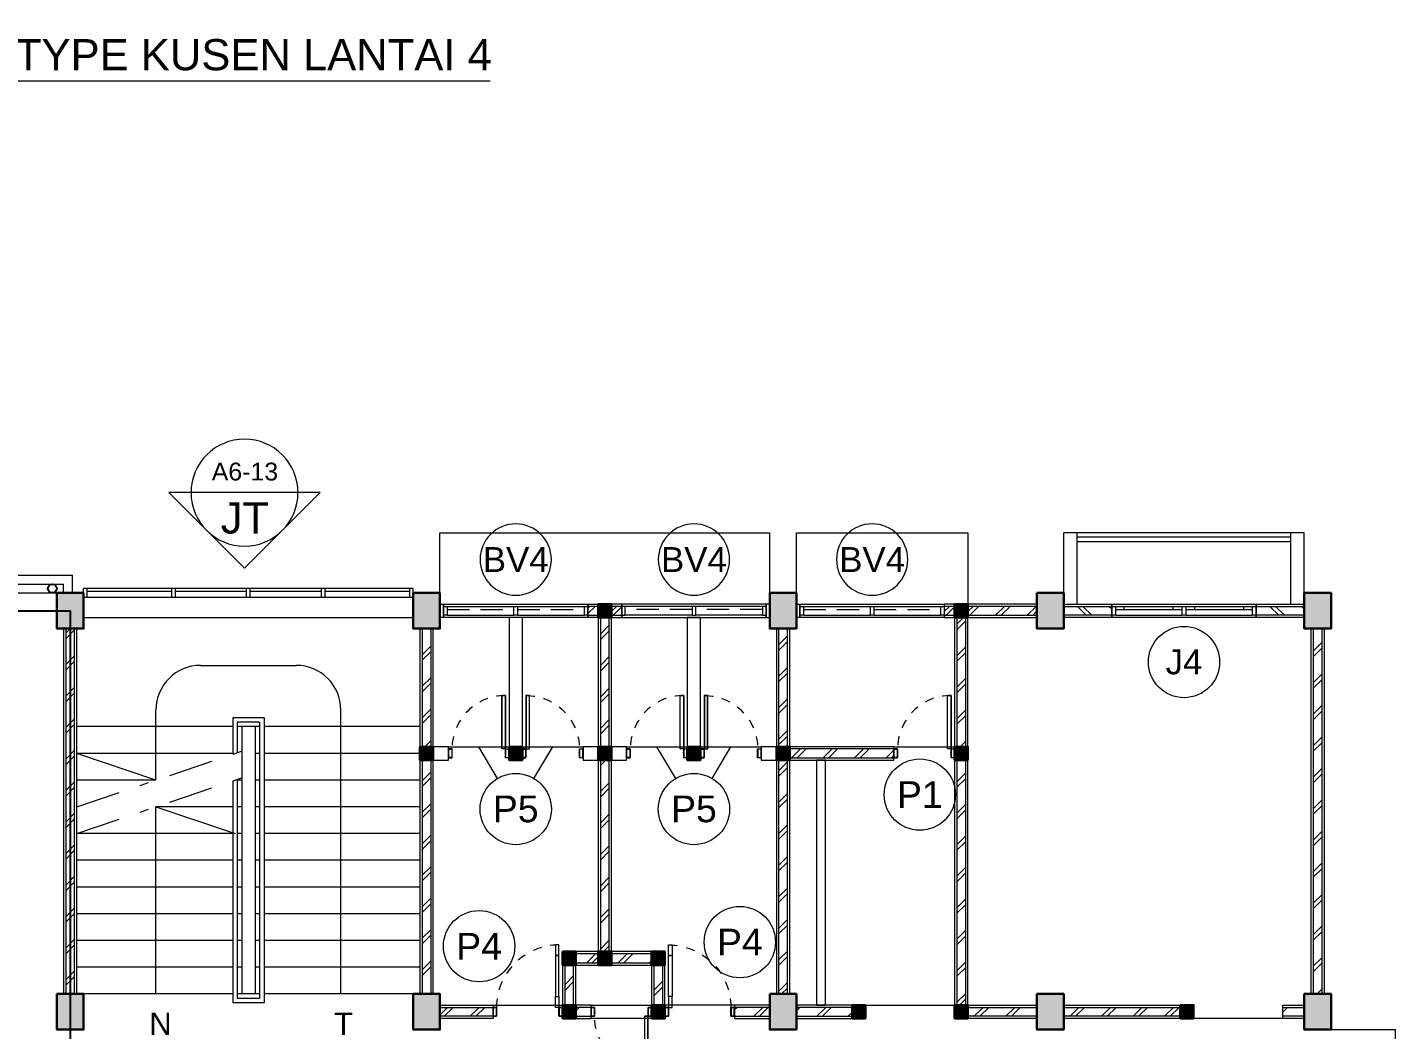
# Model space of a CAD drawing. Header units: millimetres. Extents: x -11 to 1625, y -267 to 180.
# Drawn here: x 1049.28 to 1064.64, y 24.01 to 35.26 of the extents above; entities that cross this region are included whole.
import ezdxf
from ezdxf.enums import TextEntityAlignment as Align

# ---------------------------------------------------------------- set-up
doc = ezdxf.new("R2010")
doc.units = ezdxf.units.MM
doc.linetypes.add('DASHDOT', pattern=[1, 0.5, -0.25, 0, -0.25])
doc.linetypes.add('HIDDEN', pattern=[0.375, 0.25, -0.125])
for name, color, linetype, lineweight in [('ars', 11, 'Continuous', 5), ('dinding', 5, 'Continuous', 15), ('KOLOM', 1, 'Continuous', 30), ('kus', 63, 'Continuous', 15), ('lan', 7, 'Continuous', 15), ('not', 7, 'Continuous', 20), ('SANITAIR', 4, 'Continuous', 5), ('sol kol', 8, 'Continuous', 0)]:
    doc.layers.add(name, color=color, linetype=linetype, lineweight=lineweight)
doc.styles.add('S', font='SIMPLEX', dxfattribs={"width": 1.1})
doc.styles.get("Standard").update_dxf_attribs({"font": 'ARIALUNI.TTF'})
pattern_1 = [(45, (1051.26178, 17.63513), (-0.1767767, 0.1767767), []), (45, (1051.32428, 17.63513), (-0.1767767, 0.1767767), [])]

# ---------------------------------------------------------------- blocks, each defined once
blk = doc.blocks.new('Ndtpd')
blk.add_line((0.747, 0), (-0.747, 0))
blk.add_circle((0, 0), 0.747)
at = {"flags": 4}
for tag, height, p in [('NO', 0.5, (0, 0.148)), ('NOLBR', 0.3, (0, -0.398))]:
    blk.add_attdef(tag, text='', height=height, dxfattribs=at).set_placement(p, align=Align.CENTER)
for tag, p, height in [('NDTPD', (1.516, 0.148), 0.5), ('SKALA', (1.523, -0.398), 0.3)]:
    blk.add_attdef(tag, p, '', height=height, dxfattribs=at)
blk = doc.blocks.new('K1')
at = {"layer": 'KOLOM'}
blk.add_lwpolyline([(0.2, 0.15), (-0.2, 0.15), (-0.2, -0.15), (0.2, -0.15), (0.2, 0.15)], dxfattribs=at)
blk = doc.blocks.new('KP')
at = {"layer": 'KOLOM'}
blk.add_lwpolyline([(0.075, -0.075), (-0.075, -0.075), (-0.075, 0.075), (0.075, 0.075), (0.075, -0.075)], dxfattribs=at)
blk = doc.blocks.new('P 70')
at = {"linetype": 'HIDDEN', "ltscale": 0.3}
blk.add_lwpolyline([(-0.74, 0.1, -0.414214), (-0.04, 0.8, -1.303225)], format="xyb", dxfattribs=at)
for points in [[(-0.04, 0.8), (-0.08, 0.8), (-0.08, 0.68), (-0.04, 0.68)], [(-0.04, 0.68), (-0.08, 0.68), (-0.08, 0.22), (-0.04, 0.22)], [(-0.04, 0.1), (-0.08, 0.1), (-0.08, 0.22), (-0.04, 0.22)], [(-0.735, 0.06), (-0.74, 0.06), (-0.74, 0.061), (-0.74, 0.1), (-0.78, 0.1), (-0.78, 0), (-0.74, 0), (-0.74, 0.056), (-0.735, 0.058)], [(-0.742, 0.002), (-0.778, 0.002), (-0.778, 0.098), (-0.742, 0.098)], [(-0.045, 0.06), (-0.04, 0.06), (-0.04, 0.061), (-0.04, 0.1), (0, 0.1), (0, 0), (-0.04, 0), (-0.04, 0.056), (-0.045, 0.058)], [(-0.038, 0.002), (-0.002, 0.002), (-0.002, 0.098), (-0.038, 0.098)]]:
    blk.add_lwpolyline(points, close=True)
blk = doc.blocks.new('P 60')
at = {"linetype": 'HIDDEN', "ltscale": 0.3}
blk.add_lwpolyline([(-0.64, 0.1, -0.414214), (-0.04, 0.7, -1.303225)], format="xyb", dxfattribs=at)
for points in [[(-0.04, 0.7), (-0.04, 0.1), (-0.08, 0.1), (-0.08, 0.7)], [(-0.042, 0.698), (-0.042, 0.102), (-0.078, 0.102), (-0.078, 0.698)], [(-0.635, 0.06), (-0.64, 0.06), (-0.64, 0.061), (-0.64, 0.1), (-0.68, 0.1), (-0.68, 0), (-0.64, 0), (-0.64, 0.056), (-0.635, 0.058)], [(-0.642, 0.002), (-0.678, 0.002), (-0.678, 0.098), (-0.642, 0.098)], [(-0.045, 0.06), (-0.04, 0.06), (-0.04, 0.061), (-0.04, 0.1), (0, 0.1), (0, 0), (-0.04, 0), (-0.04, 0.056), (-0.045, 0.058)], [(-0.038, 0.002), (-0.002, 0.002), (-0.002, 0.098), (-0.038, 0.098)]]:
    blk.add_lwpolyline(points, close=True)
blk = doc.blocks.new('NAV')
blk.add_circle((0, -0.4), 0.4)
at = {"style": 'S', "width": 0.75, "flags": 4}
blk.add_attdef('AV', text='', height=0.3, dxfattribs=at).set_placement((0, -0.4), align=Align.MIDDLE)
blk = doc.blocks.new('Npa')
for p, q in [((-0.849, 0), (0, 0.849)), ((0.849, 0), (0, 0.849)), ((0.849, 0), (-0.849, 0))]:
    blk.add_line(p, q)
blk.add_circle((0, 0), 0.6)
at = {"color": 5, "style": 'S', "width": 0.75, "flags": 4}
blk.add_attdef('NO', text='', height=0.3, dxfattribs=at).set_placement((0.005, 0.113), align=Align.CENTER)
at = {"style": 'S', "width": 0.75, "flags": 4}
blk.add_attdef('NOLBR', text='', height=0.2, dxfattribs=at).set_placement((0.005, -0.334), align=Align.CENTER)

msp = doc.modelspace()

# ---------------------------------------------------------------- hatches: boundary and pattern name
at = {"layer": 'ars'}
h = msp.add_hatch(dxfattribs=at)
h.set_pattern_fill('TEMBOK', color=256, scale=0.25)
h.set_pattern_definition([(45, (1054.98178, 18.96013), (-0.176777, 0.176777), []), (45, (1055.04428, 18.96013), (-0.176777, 0.176777), [])])
h.paths.add_polyline_path([(1055.6867814, 28.7601267), (1055.5717814, 28.7601267), (1055.5717814, 28.6601267), (1055.6867814, 28.6601267)])
h = msp.add_hatch(dxfattribs=at)
h.set_pattern_fill('TEMBOK', color=256, scale=0.25)
h.set_pattern_definition([(45, (1055.28678, 18.96013), (-0.176777, 0.176777), []), (45, (1055.34928, 18.96013), (-0.176777, 0.176777), [])])
h.paths.add_polyline_path([(1055.9517814, 28.7601267), (1055.8367814, 28.7601267), (1055.8367814, 28.6601267), (1055.9517814, 28.6601267)])
h = msp.add_hatch(dxfattribs=at)
h.set_pattern_fill('TEMBOK', color=256, scale=0.25)
h.set_pattern_definition([(45, (1059.02178, 18.96013), (-0.176777, 0.176777), []), (45, (1059.08428, 18.96013), (-0.176777, 0.176777), [])])
h.paths.add_polyline_path([(1059.6867814, 28.7601267), (1059.5717814, 28.7601267), (1059.5717814, 28.6601267), (1059.6867814, 28.6601267)])
h = msp.add_hatch(dxfattribs=at)
h.set_pattern_fill('TEMBOK', color=256, scale=0.25)
h.set_pattern_definition([(45, (1059.28678, 18.96013), (-0.176777, 0.176777), []), (45, (1059.34928, 18.96013), (-0.176777, 0.176777), [])])
h.paths.add_polyline_path([(1060.6117814, 28.7601267), (1059.8367814, 28.7601267), (1059.8367814, 28.6601267), (1060.6117814, 28.6601267)])
h = msp.add_hatch(dxfattribs=at)
h.set_pattern_fill('TEMBOK', color=256, scale=0.25)
h.set_pattern_definition([(315, (1056.71178, 30.28513), (-0.176777, -0.176777), []), (315, (1056.77428, 30.28513), (-0.176777, -0.176777), [])])
h.paths.add_polyline_path([(1061.4517814, 28.6601267), (1060.9117814, 28.6601267), (1060.9117814, 28.7601267), (1061.4517814, 28.7601267)])
h = msp.add_hatch(dxfattribs=at)
h.set_pattern_fill('TEMBOK', color=256, scale=0.25)
h.set_pattern_definition([(315, (1058.87178, 30.28513), (-0.176777, -0.176777), []), (315, (1058.93428, 30.28513), (-0.176777, -0.176777), [])])
h.paths.add_polyline_path([(1063.6117814, 28.6601267), (1063.0717814, 28.6601267), (1063.0717814, 28.7601267), (1063.6117814, 28.7601267)])
h = msp.add_hatch(dxfattribs=at)
h.set_pattern_fill('TEMBOK', color=256, scale=0.25)
h.set_pattern_definition(pattern_1)
h.paths.add_polyline_path([(1055.7117814, 28.6351267), (1055.7117814, 24.8851267), (1055.8117814, 24.8851267), (1055.8117814, 28.6351267)])
h = msp.add_hatch(dxfattribs=at)
h.set_pattern_fill('TEMBOK', color=256, scale=0.25)
h.set_pattern_definition(pattern_1)
h.paths.add_polyline_path([(1059.8117814, 27.1851267), (1059.8117814, 28.6351267), (1059.7117814, 28.6351267), (1059.7117814, 27.1851267)])
h = msp.add_hatch(dxfattribs=at)
h.set_pattern_fill('TEMBOK', color=256, scale=0.25)
h.set_pattern_definition(pattern_1)
h.paths.add_polyline_path([(1049.8117814, 24.4101267), (1049.8117814, 28.5101267), (1049.7117814, 28.5101267), (1049.7117814, 24.4101267)])
h = msp.add_hatch(dxfattribs=at)
h.set_pattern_fill('TEMBOK', color=256, scale=0.25)
h.set_pattern_definition(pattern_1)
h.paths.add_polyline_path([(1053.8117814, 27.1851267), (1053.8117814, 28.5101267), (1053.7117814, 28.5101267), (1053.7117814, 27.1851267)])
h = msp.add_hatch(dxfattribs=at)
h.set_pattern_fill('TEMBOK', color=256, scale=0.25)
h.set_pattern_definition(pattern_1)
h.paths.add_polyline_path([(1057.8117814, 24.4101267), (1057.8117814, 28.5101267), (1057.7117814, 28.5101267), (1057.7117814, 24.4101267)])
h = msp.add_hatch(dxfattribs=at)
h.set_pattern_fill('TEMBOK', color=256, scale=0.25)
h.set_pattern_definition([(45, (1050.26178, 17.63513), (-0.1767767, 0.1767767), []), (45, (1050.32428, 17.63513), (-0.1767767, 0.1767767), [])])
h.paths.add_polyline_path([(1063.8117814, 24.4101267), (1063.8117814, 28.5101267), (1063.7117814, 28.5101267), (1063.7117814, 24.4101267)])
h = msp.add_hatch(dxfattribs=at)
h.set_pattern_fill('TEMBOK', color=256, scale=0.25)
h.set_pattern_definition(pattern_1)
h.paths.add_polyline_path([(1053.7117814, 27.0351267), (1053.7117814, 24.4101267), (1053.8117814, 24.4101267), (1053.8117814, 27.0351267)])
h = msp.add_hatch(dxfattribs=at)
h.set_pattern_fill('TEMBOK', color=256, scale=0.25)
h.set_pattern_definition(pattern_1)
h.paths.add_polyline_path([(1057.8367814, 27.0601267), (1059.0067814, 27.0601267), (1059.0067814, 27.1601267), (1057.8367814, 27.1601267)])
h = msp.add_hatch(dxfattribs=at)
h.set_pattern_fill('TEMBOK', color=256, scale=0.25)
h.set_pattern_definition(pattern_1)
h.paths.add_polyline_path([(1059.7117814, 27.0351267), (1059.7117814, 24.2851267), (1059.8117814, 24.2851267), (1059.8117814, 27.0351267)])
h = msp.add_hatch(dxfattribs=at)
h.set_pattern_fill('TEMBOK', color=256, scale=0.25)
h.set_pattern_definition(pattern_1)
h.paths.add_polyline_path([(1055.3117814, 24.7351267), (1055.3117814, 24.2851267), (1055.4117814, 24.2851267), (1055.4117814, 24.7351267)])
h = msp.add_hatch(dxfattribs=at)
h.set_pattern_fill('TEMBOK', color=256, scale=0.25)
h.set_pattern_definition(pattern_1)
h.paths.add_polyline_path([(1056.2867814, 24.8601267), (1055.4367814, 24.8601267), (1055.4367814, 24.7601267), (1056.2867814, 24.7601267)])
h = msp.add_hatch(dxfattribs=at)
h.set_pattern_fill('TEMBOK', color=256, scale=0.25)
h.set_pattern_definition(pattern_1)
h.paths.add_polyline_path([(1056.3117814, 24.7351267), (1056.3117814, 24.2851267), (1056.4117814, 24.2851267), (1056.4117814, 24.7351267)])
h = msp.add_hatch(dxfattribs=at)
h.set_pattern_fill('TEMBOK', color=256, scale=0.25)
h.set_pattern_definition(pattern_1)
h.paths.add_polyline_path([(1053.9117814, 24.2601267), (1054.5067814, 24.2601267), (1054.5067814, 24.1601267), (1053.9117814, 24.1601267)])
h = msp.add_hatch(dxfattribs=at)
h.set_pattern_fill('TEMBOK', color=256, scale=0.25)
h.set_pattern_definition(pattern_1)
h.paths.add_polyline_path([(1055.6067814, 24.2601267), (1055.4367814, 24.2601267), (1055.4367814, 24.1601267), (1055.6067814, 24.1601267)])
h = msp.add_hatch(dxfattribs=at)
h.set_pattern_fill('TEMBOK', color=256, scale=0.25)
h.set_pattern_definition(pattern_1)
h.paths.add_polyline_path([(1057.6117814, 24.2601267), (1057.2167814, 24.2601267), (1057.2167814, 24.1601267), (1057.6117814, 24.1601267)])
h = msp.add_hatch(dxfattribs=at)
h.set_pattern_fill('TEMBOK', color=256, scale=0.25)
h.set_pattern_definition(pattern_1)
h.paths.add_polyline_path([(1057.9117814, 24.1601267), (1058.5367814, 24.1601267), (1058.5367814, 24.2601267), (1057.9117814, 24.2601267)])
h = msp.add_hatch(dxfattribs=at)
h.set_pattern_fill('TEMBOK', color=256, scale=0.25)
h.set_pattern_definition(pattern_1)
h.paths.add_polyline_path([(1060.6117814, 24.1601267), (1059.8367814, 24.1601267), (1059.8367814, 24.2601267), (1060.6117814, 24.2601267)])
h = msp.add_hatch(dxfattribs=at)
h.set_pattern_fill('TEMBOK', color=256, scale=0.25)
h.set_pattern_definition([(45, (1052.33678, 17.63513), (-0.1767767, 0.1767767), []), (45, (1052.39928, 17.63513), (-0.1767767, 0.1767767), [])])
h.paths.add_polyline_path([(1062.2200814, 24.1601267), (1060.9117814, 24.1601267), (1060.9117814, 24.2601267), (1062.2200814, 24.2601267)])
h = msp.add_hatch(dxfattribs=at)
h.set_pattern_fill('TEMBOK', color=256, scale=0.25)
h.set_pattern_definition([(45, (1054.26178, 17.63513), (-0.1767767, 0.1767767), []), (45, (1054.32428, 17.63513), (-0.1767767, 0.1767767), [])])
h.paths.add_polyline_path([(1063.6117814, 24.1601267), (1063.3700814, 24.1601267), (1063.3700814, 24.2601267), (1063.6117814, 24.2601267)])
at = {"layer": 'sol kol'}
for points in [[(1049.6117814, 28.9101267), (1049.6117814, 28.5101267), (1049.9117814, 28.5101267), (1049.9117814, 28.9101267)], [(1053.6117814, 28.9101267), (1053.6117814, 28.5101267), (1053.9117814, 28.5101267), (1053.9117814, 28.9101267)], [(1057.6117814, 28.9101267), (1057.6117814, 28.5101267), (1057.9117814, 28.5101267), (1057.9117814, 28.9101267)], [(1060.6117814, 28.9101267), (1060.6117814, 28.5101267), (1060.9117814, 28.5101267), (1060.9117814, 28.9101267)], [(1063.6117814, 28.9101267), (1063.6117814, 28.5101267), (1063.9117814, 28.5101267), (1063.9117814, 28.9101267)], [(1055.6867814, 28.7851267), (1055.8367814, 28.7851267), (1055.8367814, 28.6351267), (1055.6867814, 28.6351267)], [(1059.8367814, 28.6351267), (1059.6867814, 28.6351267), (1059.6867814, 28.7851267), (1059.8367814, 28.7851267)], [(1053.6867814, 27.1851267), (1053.8367814, 27.1851267), (1053.8367814, 27.0351267), (1053.6867814, 27.0351267)], [(1054.6867814, 27.1851267), (1054.8367814, 27.1851267), (1054.8367814, 27.0351267), (1054.6867814, 27.0351267)], [(1055.6867814, 27.1851267), (1055.8367814, 27.1851267), (1055.8367814, 27.0351267), (1055.6867814, 27.0351267)], [(1056.6867814, 27.1851267), (1056.8367814, 27.1851267), (1056.8367814, 27.0351267), (1056.6867814, 27.0351267)], [(1057.6867814, 27.1851267), (1057.8367814, 27.1851267), (1057.8367814, 27.0351267), (1057.6867814, 27.0351267)], [(1059.8367814, 27.0351267), (1059.6867814, 27.0351267), (1059.6867814, 27.1851267), (1059.8367814, 27.1851267)], [(1055.2867814, 24.8851267), (1055.4367814, 24.8851267), (1055.4367814, 24.7351267), (1055.2867814, 24.7351267)], [(1055.6867814, 24.8851267), (1055.8367814, 24.8851267), (1055.8367814, 24.7351267), (1055.6867814, 24.7351267)], [(1056.2867814, 24.8851267), (1056.4367814, 24.8851267), (1056.4367814, 24.7351267), (1056.2867814, 24.7351267)], [(1049.6117814, 24.4101267), (1049.6117814, 24.0101267), (1049.9117814, 24.0101267), (1049.9117814, 24.4101267)], [(1053.6117814, 24.4101267), (1053.6117814, 24.0101267), (1053.9117814, 24.0101267), (1053.9117814, 24.4101267)], [(1055.2867814, 24.2851267), (1055.4367814, 24.2851267), (1055.4367814, 24.1351267), (1055.2867814, 24.1351267)], [(1056.2867814, 24.2851267), (1056.4367814, 24.2851267), (1056.4367814, 24.1351267), (1056.2867814, 24.1351267)], [(1057.6117814, 24.4101267), (1057.6117814, 24.0101267), (1057.9117814, 24.0101267), (1057.9117814, 24.4101267)], [(1058.6867814, 24.2851267), (1058.5367814, 24.2851267), (1058.5367814, 24.1351267), (1058.6867814, 24.1351267)], [(1059.6867814, 24.2851267), (1059.8367814, 24.2851267), (1059.8367814, 24.1351267), (1059.6867814, 24.1351267)], [(1060.6117814, 24.4101267), (1060.6117814, 24.0101267), (1060.9117814, 24.0101267), (1060.9117814, 24.4101267)], [(1062.2200814, 24.2851267), (1062.3700814, 24.2851267), (1062.3700814, 24.1351267), (1062.2200814, 24.1351267)], [(1063.6117814, 24.4101267), (1063.6117814, 24.0101267), (1063.9117814, 24.0101267), (1063.9117814, 24.4101267)]]:
    msp.add_hatch(color=256, dxfattribs=at).paths.add_polyline_path(points)

# ---------------------------------------------------------------- linework, layer by layer
msp.add_lwpolyline([(1040.7617814, 28.7101267), (1049.7617814, 28.7101267), (1049.7617814, 17.7101267), (1040.7617814, 17.7101267)], close=True)
msp.add_circle((1049.5617814, 28.9601267), 0.05)
at = {"layer": 'ars'}
for p, q in [((1051.5867814, 27.5101267), (1051.5867814, 27.101676)), ((1051.9367814, 27.5101267), (1051.5867814, 27.5101267)), ((1051.9367814, 27.5101267), (1051.9367814, 24.3101267)), ((1051.6367814, 27.4601267), (1051.6367814, 27.1185774)), ((1051.8867814, 27.4601267), (1051.6367814, 27.4601267)), ((1051.8867814, 27.4601267), (1051.8867814, 24.3601267)), ((1051.5867814, 26.801676), (1051.5867814, 24.3101267)), ((1051.6367814, 26.8185774), (1051.6367814, 24.3601267)), ((1051.9367814, 24.3101267), (1051.5867814, 24.3101267)), ((1051.8867814, 24.3601267), (1051.6367814, 24.3601267))]:
    msp.add_line(p, q, dxfattribs=at)
for points in [[(1063.4617814, 29.5351267), (1061.0617814, 29.5351267)], [(1063.4617814, 29.4851267), (1061.0617814, 29.4851267)]]:
    msp.add_lwpolyline(points, dxfattribs=at)
for points in [[(1055.6867814, 28.7601267), (1055.5717814, 28.7601267), (1055.5717814, 28.6601267), (1055.6867814, 28.6601267)], [(1055.9517814, 28.7601267), (1055.8367814, 28.7601267), (1055.8367814, 28.6601267), (1055.9517814, 28.6601267)], [(1059.6867814, 28.7601267), (1059.5717814, 28.7601267), (1059.5717814, 28.6601267), (1059.6867814, 28.6601267)], [(1060.6117814, 28.7601267), (1059.8367814, 28.7601267), (1059.8367814, 28.6601267), (1060.6117814, 28.6601267)], [(1061.4517814, 28.6601267), (1060.9117814, 28.6601267), (1060.9117814, 28.7601267), (1061.4517814, 28.7601267)], [(1063.6117814, 28.6601267), (1063.0717814, 28.6601267), (1063.0717814, 28.7601267), (1063.6117814, 28.7601267)], [(1055.7117814, 28.6351267), (1055.7117814, 24.8851267), (1055.8117814, 24.8851267), (1055.8117814, 28.6351267)], [(1059.8117814, 27.1851267), (1059.8117814, 28.6351267), (1059.7117814, 28.6351267), (1059.7117814, 27.1851267)], [(1049.8117814, 24.4101267), (1049.8117814, 28.5101267), (1049.7117814, 28.5101267), (1049.7117814, 24.4101267)], [(1053.8117814, 27.1851267), (1053.8117814, 28.5101267), (1053.7117814, 28.5101267), (1053.7117814, 27.1851267)], [(1057.8117814, 24.4101267), (1057.8117814, 28.5101267), (1057.7117814, 28.5101267), (1057.7117814, 24.4101267)], [(1063.8117814, 24.4101267), (1063.8117814, 28.5101267), (1063.7117814, 28.5101267), (1063.7117814, 24.4101267)], [(1053.7117814, 27.0351267), (1053.7117814, 24.4101267), (1053.8117814, 24.4101267), (1053.8117814, 27.0351267)], [(1057.8367814, 27.0601267), (1059.0067814, 27.0601267), (1059.0067814, 27.1601267), (1057.8367814, 27.1601267)], [(1059.7117814, 27.0351267), (1059.7117814, 24.2851267), (1059.8117814, 24.2851267), (1059.8117814, 27.0351267)], [(1055.3117814, 24.7351267), (1055.3117814, 24.2851267), (1055.4117814, 24.2851267), (1055.4117814, 24.7351267)], [(1056.2867814, 24.8601267), (1055.4367814, 24.8601267), (1055.4367814, 24.7601267), (1056.2867814, 24.7601267)], [(1056.3117814, 24.7351267), (1056.3117814, 24.2851267), (1056.4117814, 24.2851267), (1056.4117814, 24.7351267)], [(1053.9117814, 24.2601267), (1054.5067814, 24.2601267), (1054.5067814, 24.1601267), (1053.9117814, 24.1601267)], [(1055.6067814, 24.2601267), (1055.4367814, 24.2601267), (1055.4367814, 24.1601267), (1055.6067814, 24.1601267)], [(1057.6117814, 24.2601267), (1057.2167814, 24.2601267), (1057.2167814, 24.1601267), (1057.6117814, 24.1601267)], [(1057.9117814, 24.1601267), (1058.5367814, 24.1601267), (1058.5367814, 24.2601267), (1057.9117814, 24.2601267)], [(1060.6117814, 24.1601267), (1059.8367814, 24.1601267), (1059.8367814, 24.2601267), (1060.6117814, 24.2601267)], [(1062.2200814, 24.1601267), (1060.9117814, 24.1601267), (1060.9117814, 24.2601267), (1062.2200814, 24.2601267)], [(1063.6117814, 24.1601267), (1063.3700814, 24.1601267), (1063.3700814, 24.2601267), (1063.6117814, 24.2601267)]]:
    msp.add_lwpolyline(points, close=True, dxfattribs=at)
at = {"layer": 'dinding'}
for p, q in [((1040.3617814, 29.1101267), (1049.7867814, 29.1101267)), ((1049.7867814, 28.9101267), (1049.7867814, 29.1101267)), ((1040.4617814, 29.0101267), (1049.6867814, 29.0101267)), ((1049.6867814, 28.9101267), (1049.6867814, 29.0101267))]:
    msp.add_line(p, q, dxfattribs=at)
for points in [[(1053.9117814, 28.7851267), (1053.9517814, 28.7851267), (1053.9517814, 28.6351267), (1053.9117814, 28.6351267)], [(1055.5717814, 28.7851267), (1055.6867814, 28.7851267), (1055.6867814, 28.6351267), (1055.5717814, 28.6351267)], [(1055.9517814, 28.7851267), (1055.8367814, 28.7851267), (1055.8367814, 28.6351267), (1055.9517814, 28.6351267)], [(1057.6117814, 28.7851267), (1057.5717814, 28.7851267), (1057.5717814, 28.6351267), (1057.6117814, 28.6351267)], [(1057.9117814, 28.7851267), (1057.9517814, 28.7851267), (1057.9517814, 28.6351267), (1057.9117814, 28.6351267)], [(1059.6867814, 28.7851267), (1059.5717814, 28.7851267), (1059.5717814, 28.6351267), (1059.6867814, 28.6351267)], [(1060.6117814, 28.7851267), (1059.8367814, 28.7851267), (1059.8367814, 28.6351267), (1060.6117814, 28.6351267)], [(1061.4517814, 28.6351267), (1060.9117814, 28.6351267), (1060.9117814, 28.7851267), (1061.4517814, 28.7851267)], [(1063.6117814, 28.6351267), (1063.0717814, 28.6351267), (1063.0717814, 28.7851267), (1063.6117814, 28.7851267)], [(1055.6867814, 28.6351267), (1055.6867814, 24.8851267), (1055.8367814, 24.8851267), (1055.8367814, 28.6351267)], [(1059.8367814, 27.1851267), (1059.8367814, 28.6351267), (1059.6867814, 28.6351267), (1059.6867814, 27.1851267)], [(1049.8367814, 24.4101267), (1049.8367814, 28.5101267), (1049.6867814, 28.5101267), (1049.6867814, 24.4101267)], [(1053.8367814, 27.1851267), (1053.8367814, 28.5101267), (1053.6867814, 28.5101267), (1053.6867814, 27.1851267)], [(1057.8367814, 24.4101267), (1057.8367814, 28.5101267), (1057.6867814, 28.5101267), (1057.6867814, 24.4101267)], [(1063.8367814, 24.4101267), (1063.8367814, 28.5101267), (1063.6867814, 28.5101267), (1063.6867814, 24.4101267)], [(1057.8367814, 27.0351267), (1059.0067814, 27.0351267), (1059.0067814, 27.1851267), (1057.8367814, 27.1851267)], [(1053.6867814, 27.0351267), (1053.6867814, 24.4101267), (1053.8367814, 24.4101267), (1053.8367814, 27.0351267)], [(1058.1367814, 27.0351267), (1058.1367814, 24.2851267), (1058.2367814, 24.2851267), (1058.2367814, 27.0351267), (1058.1845407, 27.0351267)], [(1059.6867814, 27.0351267), (1059.6867814, 24.2851267), (1059.8367814, 24.2851267), (1059.8367814, 27.0351267)], [(1056.2867814, 24.8851267), (1055.4367814, 24.8851267), (1055.4367814, 24.7351267), (1056.2867814, 24.7351267)], [(1055.2867814, 24.7351267), (1055.2867814, 24.2851267), (1055.4367814, 24.2851267), (1055.4367814, 24.7351267)], [(1056.2867814, 24.7351267), (1056.2867814, 24.2851267), (1056.4367814, 24.2851267), (1056.4367814, 24.7351267)], [(1053.9117814, 24.2851267), (1054.5067814, 24.2851267), (1054.5067814, 24.1351267), (1053.9117814, 24.1351267)], [(1055.6067814, 24.2851267), (1055.4367814, 24.2851267), (1055.4367814, 24.1351267), (1055.6067814, 24.1351267)], [(1057.6117814, 24.2851267), (1057.2167814, 24.2851267), (1057.2167814, 24.1351267), (1057.6117814, 24.1351267)], [(1057.9117814, 24.1351267), (1058.5367814, 24.1351267), (1058.5367814, 24.2851267), (1057.9117814, 24.2851267)], [(1060.6117814, 24.1351267), (1059.8367814, 24.1351267), (1059.8367814, 24.2851267), (1060.6117814, 24.2851267)], [(1062.2200814, 24.1351267), (1060.9117814, 24.1351267), (1060.9117814, 24.2851267), (1062.2200814, 24.2851267)], [(1063.6117814, 24.1351267), (1063.3700814, 24.1351267), (1063.3700814, 24.2851267), (1063.6117814, 24.2851267)]]:
    msp.add_lwpolyline(points, close=True, dxfattribs=at)
at = {"layer": 'kus'}
for p, q in [((1053.6117814, 28.9601267), (1049.9117814, 28.9601267)), ((1049.9117814, 28.8601267), (1049.9117814, 28.9601267)), ((1049.9517814, 28.8601267), (1049.9517814, 28.9601267)), ((1050.9017814, 28.9251267), (1049.9517814, 28.9251267)), ((1050.9017814, 28.8601267), (1050.9017814, 28.9601267)), ((1050.9417814, 28.8601267), (1050.9417814, 28.9601267)), ((1051.7417814, 28.9251267), (1050.9417814, 28.9251267)), ((1051.7417814, 28.8601267), (1051.7417814, 28.9601267)), ((1051.7817814, 28.8601267), (1051.7817814, 28.9601267)), ((1052.5817814, 28.9251267), (1051.7817814, 28.9251267)), ((1052.5817814, 28.8601267), (1052.5817814, 28.9601267)), ((1052.6217814, 28.8601267), (1052.6217814, 28.9601267)), ((1053.5717814, 28.9251267), (1052.6217814, 28.9251267)), ((1053.5717814, 28.8601267), (1053.5717814, 28.9601267)), ((1053.6117814, 28.8601267), (1053.6117814, 28.9601267)), ((1053.6117814, 28.8601267), (1049.9117814, 28.8601267)), ((1053.9917814, 28.7601267), (1054.7417814, 28.7601267)), ((1054.7817814, 28.7601267), (1055.5317814, 28.7601267)), ((1056.7417814, 28.7601267), (1055.9917814, 28.7601267)), ((1057.5317814, 28.7601267), (1056.7817814, 28.7601267)), ((1057.9917814, 28.7601267), (1058.7417814, 28.7601267)), ((1058.7817814, 28.7601267), (1059.5317814, 28.7601267)), ((1061.4917814, 28.7601267), (1062.2417814, 28.7601267)), ((1061.4917814, 28.7251267), (1062.2417814, 28.7251267)), ((1061.5917814, 28.7251267), (1061.5917814, 28.7601267)), ((1062.1417814, 28.7251267), (1062.1417814, 28.7601267)), ((1062.2817814, 28.7601267), (1063.0317814, 28.7601267)), ((1062.2817814, 28.7251267), (1063.0317814, 28.7251267)), ((1062.3817814, 28.7251267), (1062.3817814, 28.7601267)), ((1062.9317814, 28.7251267), (1062.9317814, 28.7601267)), ((1053.9917814, 28.6601267), (1054.7417814, 28.6601267)), ((1054.7817814, 28.6601267), (1055.5317814, 28.6601267)), ((1056.7417814, 28.6601267), (1055.9917814, 28.6601267)), ((1057.5317814, 28.6601267), (1056.7817814, 28.6601267)), ((1057.9917814, 28.6601267), (1058.7417814, 28.6601267)), ((1058.7817814, 28.6601267), (1059.5317814, 28.6601267)), ((1061.4917814, 28.6601267), (1062.2417814, 28.6601267)), ((1062.2817814, 28.6601267), (1063.0317814, 28.6601267)), ((1055.6067814, 24.2851267), (1056.2867814, 24.2851267)), ((1056.2867814, 24.1351267), (1055.6067814, 24.1351267))]:
    msp.add_line(p, q, dxfattribs=at)
at = {"layer": 'kus', "linetype": 'HIDDEN'}
for p, q in [((1053.9917814, 28.7251267), (1054.7417814, 28.7251267)), ((1054.7817814, 28.7251267), (1055.5317814, 28.7251267)), ((1056.7417814, 28.7251267), (1055.9917814, 28.7251267)), ((1057.5317814, 28.7251267), (1056.7817814, 28.7251267)), ((1057.9917814, 28.7251267), (1058.7417814, 28.7251267)), ((1058.7817814, 28.7251267), (1059.5317814, 28.7251267))]:
    msp.add_line(p, q, dxfattribs=at)
at = {"layer": 'kus'}
for points in [[(1053.9517814, 28.7601267), (1053.9917814, 28.7601267), (1053.9917814, 28.6601267), (1053.9517814, 28.6601267)], [(1054.7417814, 28.7601267), (1054.7817814, 28.7601267), (1054.7817814, 28.6601267), (1054.7417814, 28.6601267)], [(1055.5317814, 28.7601267), (1055.5717814, 28.7601267), (1055.5717814, 28.6601267), (1055.5317814, 28.6601267)], [(1055.9917814, 28.7601267), (1055.9517814, 28.7601267), (1055.9517814, 28.6601267), (1055.9917814, 28.6601267)], [(1056.7817814, 28.7601267), (1056.7417814, 28.7601267), (1056.7417814, 28.6601267), (1056.7817814, 28.6601267)], [(1057.5717814, 28.7601267), (1057.5317814, 28.7601267), (1057.5317814, 28.6601267), (1057.5717814, 28.6601267)], [(1057.9517814, 28.7601267), (1057.9917814, 28.7601267), (1057.9917814, 28.6601267), (1057.9517814, 28.6601267)], [(1058.7417814, 28.7601267), (1058.7817814, 28.7601267), (1058.7817814, 28.6601267), (1058.7417814, 28.6601267)], [(1059.5317814, 28.7601267), (1059.5717814, 28.7601267), (1059.5717814, 28.6601267), (1059.5317814, 28.6601267)], [(1061.4517814, 28.7601267), (1061.4917814, 28.7601267), (1061.4917814, 28.6601267), (1061.4517814, 28.6601267)], [(1062.2417814, 28.7601267), (1062.2817814, 28.7601267), (1062.2817814, 28.6601267), (1062.2417814, 28.6601267)], [(1063.0317814, 28.7601267), (1063.0717814, 28.7601267), (1063.0717814, 28.6601267), (1063.0317814, 28.6601267)]]:
    msp.add_lwpolyline(points, close=True, dxfattribs=at)
at = {"layer": 'lan'}
for p, q in [((1053.9117814, 29.5851267), (1057.6117814, 29.5851267)), ((1053.9117814, 28.9101267), (1053.9117814, 29.5851267)), ((1057.6117814, 28.9101267), (1057.6117814, 29.5851267)), ((1057.9117814, 28.9101267), (1057.9117814, 29.5851267)), ((1057.9117814, 29.5851267), (1059.8367814, 29.5851267)), ((1059.8367814, 29.5851267), (1059.8367814, 28.7851267)), ((1060.9117814, 28.9101267), (1060.9117814, 29.5851267)), ((1061.0617814, 28.7851267), (1061.0617814, 29.5851267)), ((1063.4617814, 28.7851267), (1063.4617814, 29.5851267)), ((1063.6117814, 28.9101267), (1063.6117814, 29.5851267)), ((1049.9117814, 28.6351267), (1053.6117814, 28.6351267)), ((1051.2242814, 28.0976267), (1052.2992814, 28.0976267)), ((1050.7242814, 26.8101267), (1050.7242814, 27.5976267)), ((1052.7992814, 24.4101267), (1052.7992814, 27.5976267)), ((1051.5867814, 27.4101267), (1049.8367814, 27.4101267)), ((1051.8867814, 27.4101267), (1051.6367814, 27.4101267)), ((1051.6867814, 27.4101267), (1051.6867814, 24.4101267)), ((1051.8367814, 27.4101267), (1051.8367814, 24.4101267)), ((1053.6867814, 27.4101267), (1051.9367814, 27.4101267)), ((1054.0067814, 27.1851267), (1054.6867814, 27.1851267)), ((1054.8367814, 27.1851267), (1055.5167814, 27.1851267)), ((1056.0067814, 27.1851267), (1056.6867814, 27.1851267)), ((1056.8367814, 27.1851267), (1057.5167814, 27.1851267)), ((1059.0067814, 27.1851267), (1059.6867814, 27.1851267)), ((1051.5867814, 27.1101267), (1049.8367814, 27.1101267)), ((1050.7242814, 26.8101267), (1049.8367814, 27.1101267)), ((1051.8867814, 27.1101267), (1051.8367814, 27.1101267)), ((1053.6867814, 27.1101267), (1051.9367814, 27.1101267)), ((1050.7242814, 26.8101267), (1049.8367814, 26.8101267)), ((1051.6867814, 26.8101267), (1051.6367814, 26.8101267)), ((1051.8867814, 26.8101267), (1051.8367814, 26.8101267)), ((1053.6867814, 26.8101267), (1051.9367814, 26.8101267)), ((1050.7242814, 24.4101267), (1050.7242814, 26.5101267)), ((1051.5867814, 26.5101267), (1050.7242814, 26.5101267)), ((1050.7242814, 26.5101267), (1051.6117814, 26.2101267)), ((1051.6867814, 26.5101267), (1051.6367814, 26.5101267)), ((1051.8867814, 26.5101267), (1051.8367814, 26.5101267)), ((1053.6867814, 26.5101267), (1051.9367814, 26.5101267)), ((1051.5867814, 26.2101267), (1049.8367814, 26.2101267)), ((1051.6867814, 26.2101267), (1051.6367814, 26.2101267)), ((1051.8867814, 26.2101267), (1051.8367814, 26.2101267)), ((1053.6867814, 26.2101267), (1051.9367814, 26.2101267)), ((1051.5867814, 25.9101267), (1049.8367814, 25.9101267)), ((1051.6867814, 25.9101267), (1051.6367814, 25.9101267)), ((1051.8867814, 25.9101267), (1051.8367814, 25.9101267)), ((1053.6867814, 25.9101267), (1051.9367814, 25.9101267)), ((1051.5867814, 25.6101267), (1049.8367814, 25.6101267)), ((1051.6867814, 25.6101267), (1051.6367814, 25.6101267)), ((1051.8867814, 25.6101267), (1051.8367814, 25.6101267)), ((1053.6867814, 25.6101267), (1051.9367814, 25.6101267)), ((1051.5867814, 25.3101267), (1049.8367814, 25.3101267)), ((1051.6867814, 25.3101267), (1051.6367814, 25.3101267)), ((1051.8867814, 25.3101267), (1051.8367814, 25.3101267)), ((1053.6867814, 25.3101267), (1051.9367814, 25.3101267)), ((1051.5867814, 25.0101267), (1049.8367814, 25.0101267)), ((1051.6867814, 25.0101267), (1051.6367814, 25.0101267)), ((1051.8867814, 25.0101267), (1051.8367814, 25.0101267)), ((1053.6867814, 25.0101267), (1051.9367814, 25.0101267)), ((1051.5867814, 24.7101267), (1049.8367814, 24.7101267)), ((1051.6867814, 24.7101267), (1051.6367814, 24.7101267)), ((1051.8867814, 24.7101267), (1051.8367814, 24.7101267)), ((1053.6867814, 24.7101267), (1051.9367814, 24.7101267)), ((1051.5867814, 24.4101267), (1049.9117814, 24.4101267)), ((1051.8867814, 24.4101267), (1051.6367814, 24.4101267)), ((1053.6117814, 24.4101267), (1051.9367814, 24.4101267)), ((1054.5067814, 24.2851267), (1055.2867814, 24.2851267)), ((1057.2167814, 24.2851267), (1056.4367814, 24.2851267)), ((1058.6867814, 24.2851267), (1059.6867814, 24.2851267)), ((1063.3700814, 24.1351267), (1062.3700814, 24.1351267)), ((1063.9117814, 24.0101267), (1064.6367814, 24.0101267))]:
    msp.add_line(p, q, dxfattribs=at)
at = {"layer": 'lan', "linetype": 'DASHDOT'}
for p, q in [((1049.8367814, 26.5101267), (1051.6867814, 27.1354788)), ((1049.8367814, 26.2101267), (1051.6867814, 26.8354788))]:
    msp.add_line(p, q, dxfattribs=at)
at = {"layer": 'lan'}
for points in [[(1063.6117814, 29.5851267), (1060.9117814, 29.5851267)], [(1063.9117814, 22.4101267), (1064.6367814, 22.4101267), (1064.6367814, 24.0101267)]]:
    msp.add_lwpolyline(points, dxfattribs=at)
for points in [[(1053.9517814, 28.7851267), (1055.5717814, 28.7851267), (1055.5717814, 28.6351267), (1053.9517814, 28.6351267)], [(1057.5717814, 28.7851267), (1055.9517814, 28.7851267), (1055.9517814, 28.6351267), (1057.5717814, 28.6351267)], [(1057.9517814, 28.7851267), (1059.5717814, 28.7851267), (1059.5717814, 28.6351267), (1057.9517814, 28.6351267)], [(1061.4517814, 28.7851267), (1063.0717814, 28.7851267), (1063.0717814, 28.6351267), (1061.4517814, 28.6351267)], [(1054.6867814, 28.6351267), (1054.6867814, 27.1851267), (1054.8367814, 27.1851267), (1054.8367814, 28.6351267)], [(1056.6867814, 28.6351267), (1056.6867814, 27.1851267), (1056.8367814, 27.1851267), (1056.8367814, 28.6351267)], [(1054.0067814, 27.1851267), (1053.8367814, 27.1851267), (1053.8367814, 27.0351267), (1054.0067814, 27.0351267)], [(1055.6867814, 27.1851267), (1055.5167814, 27.1851267), (1055.5167814, 27.0351267), (1055.6867814, 27.0351267)], [(1056.0067814, 27.1851267), (1055.8367814, 27.1851267), (1055.8367814, 27.0351267), (1056.0067814, 27.0351267)], [(1057.6867814, 27.1851267), (1057.5167814, 27.1851267), (1057.5167814, 27.0351267), (1057.6867814, 27.0351267)]]:
    msp.add_lwpolyline(points, close=True, dxfattribs=at)
for centre, start, end in [((1051.2242814, 27.5976267), 90, 180), ((1052.2992814, 27.5976267), 0, 90)]:
    msp.add_arc(centre, 0.5, start, end, dxfattribs=at)
at = {"layer": 'not'}
for p, q in [((1045.2364848, 34.6570353), (1054.4741025, 34.6570353)), ((1054.5577931, 26.8292034), (1054.3467814, 27.1851267)), ((1054.9657697, 26.8292034), (1055.1767814, 27.1851267)), ((1056.5577931, 26.8292034), (1056.3467814, 27.1851267)), ((1056.9657697, 26.8292034), (1057.1767814, 27.1851267))]:
    msp.add_line(p, q, dxfattribs=at)
at = {"layer": 'SANITAIR'}
msp.add_lwpolyline([(1049.7617814, 17.5101267), (1040.5617814, 17.5101267), (1040.5617814, 28.9101267), (1049.7617814, 28.9101267)], dxfattribs=at)

# ---------------------------------------------------------------- block references
at = {"layer": 'KOLOM'}
for name, p, rotation in [('K1', (1049.7617814, 28.7101267), 90), ('K1', (1053.7617814, 28.7101267), 90), ('K1', (1057.7617814, 28.7101267), 90), ('K1', (1060.7617814, 28.7101267), 90), ('K1', (1063.7617814, 28.7101267), 90), ('KP', (1055.7617814, 28.7101267), 180), ('KP', (1053.7617814, 27.1101267), 180), ('KP', (1054.7617814, 27.1101267), 180), ('KP', (1055.7617814, 27.1101267), 180), ('KP', (1056.7617814, 27.1101267), 180), ('KP', (1057.7617814, 27.1101267), 180), ('KP', (1055.3617814, 24.8101267), 180), ('KP', (1055.7617814, 24.8101267), 180), ('KP', (1056.3617814, 24.8101267), 180), ('K1', (1049.7617814, 24.2101267), 90), ('K1', (1053.7617814, 24.2101267), 90), ('KP', (1055.3617814, 24.2101267), 180), ('KP', (1056.3617814, 24.2101267), 180), ('K1', (1057.7617814, 24.2101267), 90), ('KP', (1059.7617814, 24.2101267), 180), ('K1', (1060.7617814, 24.2101267), 90), ('KP', (1062.2950814, 24.2101267), 180), ('K1', (1063.7617814, 24.2101267), 90)]:
    msp.add_blockref(name, p, dxfattribs=dict(at, rotation=rotation))
for p in [(1059.7617814, 28.7101267), (1059.7617814, 27.1101267)]:
    msp.add_blockref('KP', p, dxfattribs=at)
at = {"layer": 'KOLOM', "xscale": -1, "rotation": 180}
msp.add_blockref('KP', (1058.6117814, 24.2101267), dxfattribs=at)
at = {"layer": 'kus'}
for name, p in [('P 60', (1054.6867814, 27.0601267)), ('P 60', (1056.6867814, 27.0601267)), ('P 60', (1059.6867814, 27.0601267)), ('P 70', (1055.2867814, 24.1601267))]:
    msp.add_blockref(name, p, dxfattribs=at)
at = {"layer": 'kus', "xscale": -1}
for name, p in [('P 60', (1054.8367814, 27.0601267)), ('P 60', (1056.8367814, 27.0601267)), ('P 70', (1056.4367814, 24.1601267))]:
    msp.add_blockref(name, p, dxfattribs=at)
at = {"layer": 'kus', "xscale": -1, "rotation": 180}
msp.add_blockref('P 60', (1056.2867814, 24.2601267), dxfattribs=at)
at = {"layer": 'not'}
ref = msp.add_blockref('Ndtpd', (1044.6364848, 34.6570353), dxfattribs=dict(at, xscale=0.803212851405533, yscale=0.803212851405533, zscale=0.803212851405533))
ref.add_attrib('NO', '4', dxfattribs={"layer": '0', "height": 0.35, "flags": 4}).set_placement((1044.6361576, 34.7755612), align=Align.CENTER)
ref.add_attrib('NDTPD', 'DENAH TYPE-TYPE KUSEN LANTAI 4', (1045.8541694, 34.7755612), dxfattribs={"layer": '0', "height": 0.35, "flags": 4})
ref.add_attrib('NOLBR', 'A6-03', dxfattribs={"layer": '0', "height": 0.2, "flags": 4}).set_placement((1044.6361576, 34.3370654), align=Align.CENTER)
ref.add_attrib('SKALA', 'SKALA 1 : 100', (1045.8599695, 34.3370654), dxfattribs={"layer": '0', "height": 0.25, "flags": 4})
ref = msp.add_blockref('Npa', (1051.7178473, 30.0357576), dxfattribs=dict(at, xscale=-1, rotation=180))
ref.add_attrib('NO', 'JT', dxfattribs={"layer": '0', "height": 0.35, "flags": 4}).set_placement((1051.7226129, 29.5771524), align=Align.CENTER)
ref.add_attrib('NOLBR', 'A6-13', dxfattribs={"layer": '0', "height": 0.2, "flags": 4}).set_placement((1051.7226129, 30.172451), align=Align.CENTER)
ref = msp.add_blockref('NAV', (1054.7617814, 28.8851267), dxfattribs=dict(at, xscale=-1, rotation=180))
ref.add_attrib('AV', 'BV4', dxfattribs={"layer": '0', "height": 0.28, "flags": 4}).set_placement((1054.7617814, 29.2851267), align=Align.MIDDLE)
ref = msp.add_blockref('NAV', (1056.7617814, 28.8851267), dxfattribs=dict(at, xscale=-1, rotation=180))
ref.add_attrib('AV', 'BV4', dxfattribs={"layer": '0', "height": 0.28, "flags": 4}).set_placement((1056.7617814, 29.2851267), align=Align.MIDDLE)
ref = msp.add_blockref('NAV', (1058.7617814, 28.8851267), dxfattribs=dict(at, xscale=-1, rotation=180))
ref.add_attrib('AV', 'BV4', dxfattribs={"layer": '0', "height": 0.28, "flags": 4}).set_placement((1058.7617814, 29.2851267), align=Align.MIDDLE)
ref = msp.add_blockref('NAV', (1062.2617814, 28.5351267), dxfattribs=at)
ref.add_attrib('AV', 'J4', dxfattribs={"layer": '0', "height": 0.28, "flags": 4}).set_placement((1062.2617814, 28.1351267), align=Align.MIDDLE)
ref = msp.add_blockref('NAV', (1059.2968779, 27.0475384), dxfattribs=at)
ref.add_attrib('AV', 'P1', dxfattribs={"layer": '0', "height": 0.3, "flags": 4}).set_placement((1059.2968779, 26.6475384), align=Align.MIDDLE)
ref = msp.add_blockref('NAV', (1054.7617814, 26.8851267), dxfattribs=at)
ref.add_attrib('AV', 'P5', dxfattribs={"layer": '0', "height": 0.3, "flags": 4}).set_placement((1054.7617814, 26.4851267), align=Align.MIDDLE)
ref = msp.add_blockref('NAV', (1056.7617814, 26.8851267), dxfattribs=at)
ref.add_attrib('AV', 'P5', dxfattribs={"layer": '0', "height": 0.3, "flags": 4}).set_placement((1056.7617814, 26.4851267), align=Align.MIDDLE)
ref = msp.add_blockref('NAV', (1054.3506167, 25.3463351), dxfattribs=at)
ref.add_attrib('AV', 'P4', dxfattribs={"layer": '0', "height": 0.3, "flags": 4}).set_placement((1054.3506167, 24.9463351), align=Align.MIDDLE)
ref = msp.add_blockref('NAV', (1057.2768672, 25.392115), dxfattribs=at)
ref.add_attrib('AV', 'P4', dxfattribs={"layer": '0', "height": 0.3, "flags": 4}).set_placement((1057.2768672, 24.992115), align=Align.MIDDLE)

# ---------------------------------------------------------------- texts
at = {"layer": 'not', "char_height": 0.25, "attachment_point": 1}
for s, insert in [('\\pi0.028606;N', (1050.6196402, 24.201563)), ('\\pi0.027924;T', (1052.6946402, 24.201563))]:
    msp.add_mtext_dynamic_manual_height_columns(s, width=0.253834895, gutter_width=12.5, heights=[0], dxfattribs=dict(at, insert=insert))

doc.saveas('drawing.dxf')
